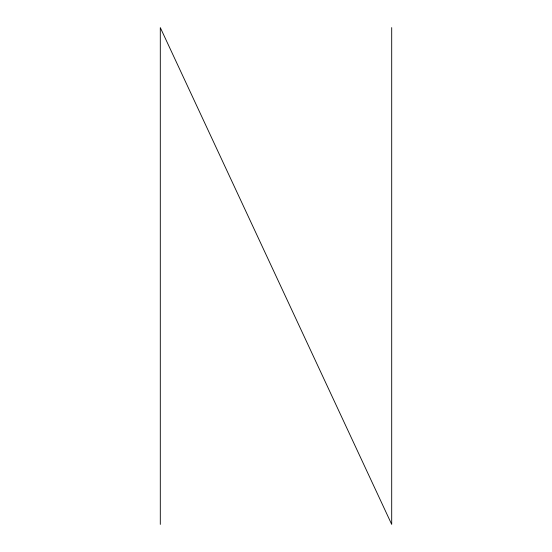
<?xml version="1.0" encoding="UTF-8"?>
<svg xmlns="http://www.w3.org/2000/svg" width="552" height="552" viewBox="0 0 552 552"><rect width="100%" height="100%" fill="white"/><g stroke="black" fill="none" stroke-linecap="round" stroke-linejoin="round"><path stroke-width="0.83" d="M391.699 27.6L391.699 524.4L160.301 27.6L160.301 524.4"/></g></svg>
